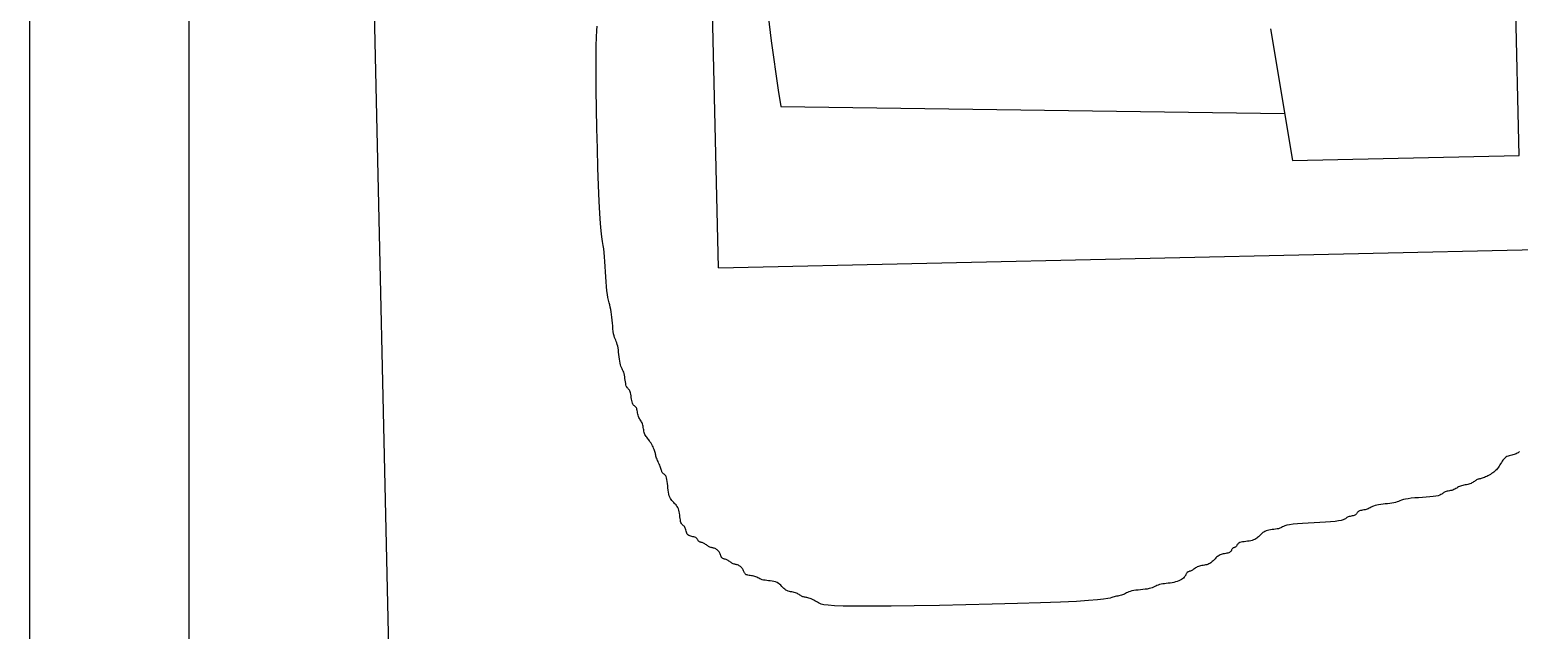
# Model space of a CAD drawing. Header units: millimetres. Extents: x 686.5 to 717.1, y 236.1 to 261.6.
# Drawn here: x 695.1939 to 695.3691, y 246.4617 to 246.5323 of the extents above; entities that cross this region are included whole.
import ezdxf

# ---------------------------------------------------------------- set-up
doc = ezdxf.new("R2010")
doc.units = ezdxf.units.MM
doc.linetypes.add('ACAD_ISO04W100', pattern=[30.5, 24, -3, 0.5, -3])
for name, color, linetype in [('3', 1, 'Continuous'), ('EJE', 4, 'ACAD_ISO04W100'), ('MUE', 2, 'Continuous'), ('MURO1', 3, 'Continuous')]:
    doc.layers.add(name, color=color, linetype=linetype)

# ---------------------------------------------------------------- blocks, each defined once
blk = doc.blocks.new('ESCRITORIO1')
at = {"layer": '3', "color": 2}
for p, q in [((0.6172, 0.41788), (-0.52447, 0.44675)), ((-0.24554, 0.32931), (-0.24491, 0.32955)), ((-0.24491, 0.32955), (-0.24425, 0.32978)), ((-0.24425, 0.32978), (-0.24354, 0.33)), ((-0.24354, 0.33), (-0.24273, 0.3302)), ((-0.24273, 0.3302), (-0.24179, 0.33037)), ((-0.24179, 0.33037), (-0.2407, 0.33049)), ((-0.2407, 0.33049), (-0.23947, 0.33058)), ((-0.23947, 0.33058), (-0.23815, 0.33064)), ((-0.23815, 0.33064), (-0.23677, 0.33069)), ((-0.23677, 0.33069), (-0.23538, 0.33074)), ((-0.23538, 0.33074), (-0.23399, 0.3308)), ((-0.23399, 0.3308), (-0.23266, 0.33089)), ((-0.23266, 0.33089), (-0.23142, 0.331)), ((-0.23142, 0.331), (-0.23029, 0.33116)), ((-0.23029, 0.33116), (-0.22923, 0.33136)), ((-0.22923, 0.33136), (-0.22819, 0.33157)), ((-0.22819, 0.33157), (-0.22712, 0.3318)), ((-0.22712, 0.3318), (-0.22597, 0.33202)), ((-0.22597, 0.33202), (-0.22468, 0.33223)), ((-0.22468, 0.33223), (-0.2232, 0.33241)), ((-0.2232, 0.33241), (-0.22148, 0.33255)), ((-0.22148, 0.33255), (-0.21948, 0.33265)), ((-0.21948, 0.33265), (-0.21727, 0.33271)), ((-0.21727, 0.33271), (-0.2149, 0.33275)), ((-0.2149, 0.33275), (-0.21247, 0.33277)), ((-0.21247, 0.33277), (-0.21003, 0.3328)), ((-0.21003, 0.3328), (-0.20767, 0.33284)), ((-0.20767, 0.33284), (-0.20545, 0.3329)), ((-0.20545, 0.3329), (-0.20346, 0.333)), ((-0.20346, 0.333), (-0.20171, 0.33314)), ((-0.20171, 0.33314), (-0.20003, 0.33332)), ((-0.20003, 0.33332), (-0.1982, 0.33351)), ((-0.1982, 0.33351), (-0.19601, 0.33371)), ((-0.19601, 0.33371), (-0.19322, 0.33389)), ((-0.19322, 0.33389), (-0.18963, 0.33404)), ((-0.18963, 0.33404), (-0.185, 0.33414)), ((-0.185, 0.33414), (-0.17911, 0.33418)), ((-0.17911, 0.33418), (-0.17186, 0.33415)), ((-0.17186, 0.33415), (-0.1635, 0.33404)), ((-0.1635, 0.33404), (-0.15443, 0.33387)), ((-0.15443, 0.33387), (-0.14502, 0.33366)), ((-0.14502, 0.33366), (-0.13566, 0.3334)), ((-0.13566, 0.3334), (-0.12672, 0.33311)), ((-0.12672, 0.33311), (-0.11858, 0.3328)), ((-0.11858, 0.3328), (-0.11162, 0.33247)), ((-0.11162, 0.33247), (-0.10613, 0.33215)), ((-0.10613, 0.33215), (-0.10198, 0.33182)), ((-0.10198, 0.33182), (-0.09896, 0.33151)), ((-0.09896, 0.33151), (-0.09686, 0.3312)), ((-0.27616, 0.32224), (-0.27593, 0.32248)), ((-0.27593, 0.32248), (-0.27565, 0.32272)), ((-0.27565, 0.32272), (-0.27529, 0.32293)), ((-0.27529, 0.32293), (-0.27484, 0.3231)), ((-0.27484, 0.3231), (-0.27427, 0.32324)), ((-0.27427, 0.32324), (-0.27361, 0.32334)), ((-0.27361, 0.32334), (-0.27289, 0.32342)), ((-0.27289, 0.32342), (-0.27213, 0.32349)), ((-0.27213, 0.32349), (-0.27137, 0.32355)), ((-0.27137, 0.32355), (-0.27065, 0.32363)), ((-0.27065, 0.32363), (-0.26999, 0.32373)), ((-0.26999, 0.32373), (-0.26942, 0.32387)), ((-0.26942, 0.32387), (-0.26897, 0.32404)), ((-0.26897, 0.32404), (-0.26861, 0.32425)), ((-0.26861, 0.32425), (-0.26831, 0.32449)), ((-0.26831, 0.32449), (-0.26805, 0.32473)), ((-0.26805, 0.32473), (-0.26778, 0.32498)), ((-0.26778, 0.32498), (-0.26749, 0.32521)), ((-0.26749, 0.32521), (-0.26713, 0.32542)), ((-0.26713, 0.32542), (-0.26667, 0.3256)), ((-0.26667, 0.3256), (-0.26611, 0.32573)), ((-0.26611, 0.32573), (-0.26544, 0.32583)), ((-0.26544, 0.32583), (-0.2647, 0.32591)), ((-0.2647, 0.32591), (-0.26391, 0.32598)), ((-0.26391, 0.32598), (-0.2631, 0.32604)), ((-0.2631, 0.32604), (-0.26229, 0.32612)), ((-0.26229, 0.32612), (-0.26152, 0.32622)), ((-0.26152, 0.32622), (-0.2608, 0.32635)), ((-0.2608, 0.32635), (-0.26016, 0.32652)), ((-0.26016, 0.32652), (-0.25958, 0.32672)), ((-0.25958, 0.32672), (-0.25902, 0.32695)), ((-0.25902, 0.32695), (-0.25847, 0.32719)), ((-0.25847, 0.32719), (-0.2579, 0.32743)), ((-0.2579, 0.32743), (-0.25729, 0.32765)), ((-0.25729, 0.32765), (-0.2566, 0.32785)), ((-0.2566, 0.32785), (-0.25581, 0.32802)), ((-0.25581, 0.32802), (-0.2549, 0.32815)), ((-0.2549, 0.32815), (-0.2539, 0.32824)), ((-0.2539, 0.32824), (-0.25284, 0.32831)), ((-0.25284, 0.32831), (-0.25175, 0.32837)), ((-0.25175, 0.32837), (-0.25065, 0.32843)), ((-0.25065, 0.32843), (-0.24959, 0.3285)), ((-0.24959, 0.3285), (-0.24859, 0.32859)), ((-0.24859, 0.32859), (-0.24769, 0.32872)), ((-0.24769, 0.32872), (-0.24689, 0.32888)), ((-0.24689, 0.32888), (-0.24619, 0.32909)), ((-0.24619, 0.32909), (-0.24554, 0.32931)), ((-0.29413, 0.31527), (-0.29357, 0.31559)), ((-0.29357, 0.31559), (-0.29303, 0.31591)), ((-0.29303, 0.31591), (-0.29254, 0.31624)), ((-0.29254, 0.31624), (-0.29207, 0.31656)), ((-0.29207, 0.31656), (-0.29163, 0.31687)), ((-0.29163, 0.31687), (-0.2912, 0.31716)), ((-0.2912, 0.31716), (-0.29077, 0.31743)), ((-0.29077, 0.31743), (-0.29033, 0.31768)), ((-0.29033, 0.31768), (-0.28987, 0.3179)), ((-0.28987, 0.3179), (-0.28938, 0.31807)), ((-0.28938, 0.31807), (-0.28885, 0.31821)), ((-0.28885, 0.31821), (-0.28829, 0.31831)), ((-0.28829, 0.31831), (-0.28771, 0.31839)), ((-0.28771, 0.31839), (-0.28711, 0.31846)), ((-0.28711, 0.31846), (-0.28652, 0.31854)), ((-0.28652, 0.31854), (-0.28594, 0.31862)), ((-0.28594, 0.31862), (-0.28538, 0.31872)), ((-0.28538, 0.31872), (-0.28485, 0.31886)), ((-0.28485, 0.31886), (-0.28436, 0.31903)), ((-0.28436, 0.31903), (-0.2839, 0.31924)), ((-0.2839, 0.31924), (-0.28346, 0.31947)), ((-0.28346, 0.31947), (-0.28303, 0.31971)), ((-0.28303, 0.31971), (-0.2826, 0.31995)), ((-0.2826, 0.31995), (-0.28216, 0.32018)), ((-0.28216, 0.32018), (-0.2817, 0.32039)), ((-0.2817, 0.32039), (-0.28121, 0.32057)), ((-0.28121, 0.32057), (-0.28068, 0.3207)), ((-0.28068, 0.3207), (-0.28013, 0.3208)), ((-0.28013, 0.3208), (-0.27956, 0.32089)), ((-0.27956, 0.32089), (-0.279, 0.32096)), ((-0.279, 0.32096), (-0.27847, 0.32103)), ((-0.27847, 0.32103), (-0.27797, 0.32112)), ((-0.27797, 0.32112), (-0.27752, 0.32122)), ((-0.27752, 0.32122), (-0.27714, 0.32136)), ((-0.27714, 0.32136), (-0.27683, 0.32154)), ((-0.27683, 0.32154), (-0.27658, 0.32176)), ((-0.27658, 0.32176), (-0.27637, 0.32199)), ((-0.27637, 0.32199), (-0.27616, 0.32224)), ((-0.3155, 0.3083), (-0.31444, 0.30836)), ((-0.31444, 0.30836), (-0.3134, 0.30842)), ((-0.3134, 0.30842), (-0.31242, 0.30849)), ((-0.31242, 0.30849), (-0.31153, 0.30858)), ((-0.31153, 0.30858), (-0.31077, 0.30871)), ((-0.31077, 0.30871), (-0.31017, 0.30889)), ((-0.31017, 0.30889), (-0.30971, 0.3091)), ((-0.30971, 0.3091), (-0.30937, 0.30933)), ((-0.30937, 0.30933), (-0.30912, 0.30957)), ((-0.30912, 0.30957), (-0.30893, 0.30982)), ((-0.30893, 0.30982), (-0.30878, 0.31006)), ((-0.30878, 0.31006), (-0.30863, 0.31027)), ((-0.30863, 0.31027), (-0.30848, 0.31046)), ((-0.30848, 0.31046), (-0.30828, 0.3106)), ((-0.30828, 0.3106), (-0.30805, 0.31071)), ((-0.30805, 0.31071), (-0.30777, 0.3108)), ((-0.30777, 0.3108), (-0.30745, 0.31088)), ((-0.30745, 0.31088), (-0.30709, 0.31096)), ((-0.30709, 0.31096), (-0.30669, 0.31104)), ((-0.30669, 0.31104), (-0.30624, 0.31115)), ((-0.30624, 0.31115), (-0.30576, 0.31129)), ((-0.30576, 0.31129), (-0.30522, 0.31146)), ((-0.30522, 0.31146), (-0.30466, 0.31167)), ((-0.30466, 0.31167), (-0.30408, 0.31189)), ((-0.30408, 0.31189), (-0.30348, 0.31213)), ((-0.30348, 0.31213), (-0.30289, 0.31237)), ((-0.30289, 0.31237), (-0.3023, 0.31259)), ((-0.3023, 0.31259), (-0.30174, 0.3128)), ((-0.30174, 0.3128), (-0.30121, 0.31297)), ((-0.30121, 0.31297), (-0.30072, 0.31311)), ((-0.30072, 0.31311), (-0.30026, 0.31322)), ((-0.30026, 0.31322), (-0.29983, 0.3133)), ((-0.29983, 0.3133), (-0.2994, 0.31338)), ((-0.2994, 0.31338), (-0.29897, 0.31345)), ((-0.29897, 0.31345), (-0.29854, 0.31354)), ((-0.29854, 0.31354), (-0.29808, 0.31364)), ((-0.29808, 0.31364), (-0.29759, 0.31378)), ((-0.29759, 0.31378), (-0.29706, 0.31396)), ((-0.29706, 0.31396), (-0.29649, 0.31417)), ((-0.29649, 0.31417), (-0.29591, 0.31441)), ((-0.29591, 0.31441), (-0.29531, 0.31468)), ((-0.29531, 0.31468), (-0.29472, 0.31497)), ((-0.29472, 0.31497), (-0.29413, 0.31527)), ((-0.33437, 0.30121), (-0.33407, 0.30139)), ((-0.33407, 0.30139), (-0.33382, 0.30161)), ((-0.33382, 0.30161), (-0.33361, 0.30184)), ((-0.33361, 0.30184), (-0.3334, 0.30209)), ((-0.3334, 0.30209), (-0.33316, 0.30233)), ((-0.33316, 0.30233), (-0.33288, 0.30257)), ((-0.33288, 0.30257), (-0.33253, 0.30278)), ((-0.33253, 0.30278), (-0.33208, 0.30295)), ((-0.33208, 0.30295), (-0.33151, 0.30309)), ((-0.33151, 0.30309), (-0.33084, 0.30319)), ((-0.33084, 0.30319), (-0.3301, 0.30327)), ((-0.3301, 0.30327), (-0.32931, 0.30333)), ((-0.32931, 0.30333), (-0.3285, 0.3034)), ((-0.3285, 0.3034), (-0.3277, 0.30348)), ((-0.3277, 0.30348), (-0.32692, 0.30357)), ((-0.32692, 0.30357), (-0.32621, 0.30371)), ((-0.32621, 0.30371), (-0.32557, 0.30388)), ((-0.32557, 0.30388), (-0.325, 0.30409)), ((-0.325, 0.30409), (-0.3245, 0.30433)), ((-0.3245, 0.30433), (-0.32405, 0.30461)), ((-0.32405, 0.30461), (-0.32364, 0.3049)), ((-0.32364, 0.3049), (-0.32326, 0.30521)), ((-0.32326, 0.30521), (-0.3229, 0.30554)), ((-0.3229, 0.30554), (-0.32255, 0.30586)), ((-0.32255, 0.30586), (-0.3222, 0.30619)), ((-0.3222, 0.30619), (-0.32184, 0.30651)), ((-0.32184, 0.30651), (-0.32144, 0.30682)), ((-0.32144, 0.30682), (-0.321, 0.30712)), ((-0.321, 0.30712), (-0.32049, 0.30739)), ((-0.32049, 0.30739), (-0.31991, 0.30763)), ((-0.31991, 0.30763), (-0.31923, 0.30784)), ((-0.31923, 0.30784), (-0.31844, 0.30801)), ((-0.31844, 0.30801), (-0.31754, 0.30814)), ((-0.31754, 0.30814), (-0.31655, 0.30823)), ((-0.31655, 0.30823), (-0.3155, 0.3083)), ((-0.34176, 0.29414), (-0.34166, 0.29443)), ((-0.34166, 0.29443), (-0.34156, 0.29468)), ((-0.34156, 0.29468), (-0.34144, 0.2949)), ((-0.34144, 0.2949), (-0.34128, 0.29509)), ((-0.34128, 0.29509), (-0.34109, 0.29523)), ((-0.34109, 0.29523), (-0.34087, 0.29535)), ((-0.34087, 0.29535), (-0.34062, 0.29546)), ((-0.34062, 0.29546), (-0.34037, 0.29557)), ((-0.34037, 0.29557), (-0.34011, 0.2957)), ((-0.34011, 0.2957), (-0.33987, 0.29588)), ((-0.33987, 0.29588), (-0.33964, 0.2961)), ((-0.33964, 0.2961), (-0.33945, 0.29639)), ((-0.33945, 0.29639), (-0.33929, 0.29676)), ((-0.33929, 0.29676), (-0.33915, 0.2972)), ((-0.33915, 0.2972), (-0.33903, 0.29768)), ((-0.33903, 0.29768), (-0.3389, 0.29818)), ((-0.3389, 0.29818), (-0.33874, 0.29868)), ((-0.33874, 0.29868), (-0.33856, 0.29915)), ((-0.33856, 0.29915), (-0.33831, 0.29959)), ((-0.33831, 0.29959), (-0.33801, 0.29995)), ((-0.33801, 0.29995), (-0.33762, 0.30024)), ((-0.33762, 0.30024), (-0.33718, 0.30046)), ((-0.33718, 0.30046), (-0.33669, 0.30063)), ((-0.33669, 0.30063), (-0.33619, 0.30075)), ((-0.33619, 0.30075), (-0.33568, 0.30086)), ((-0.33568, 0.30086), (-0.3352, 0.30096)), ((-0.3352, 0.30096), (-0.33475, 0.30107)), ((-0.33475, 0.30107), (-0.33437, 0.30121)), ((-0.34527, 0.2872), (-0.34507, 0.28754)), ((-0.34507, 0.28754), (-0.34492, 0.28787)), ((-0.34492, 0.28787), (-0.34479, 0.2882)), ((-0.34479, 0.2882), (-0.34469, 0.28854)), ((-0.34469, 0.28854), (-0.34459, 0.28887)), ((-0.34459, 0.28887), (-0.3445, 0.28921)), ((-0.3445, 0.28921), (-0.34439, 0.28954)), ((-0.34439, 0.28954), (-0.34426, 0.28988)), ((-0.34426, 0.28988), (-0.34411, 0.29021)), ((-0.34411, 0.29021), (-0.34391, 0.29054)), ((-0.34391, 0.29054), (-0.34368, 0.29087)), ((-0.34368, 0.29087), (-0.34343, 0.29121)), ((-0.34343, 0.29121), (-0.34317, 0.29154)), ((-0.34317, 0.29154), (-0.34291, 0.29187)), ((-0.34291, 0.29187), (-0.34266, 0.2922)), ((-0.34266, 0.2922), (-0.34244, 0.29253)), ((-0.34244, 0.29253), (-0.34224, 0.29286)), ((-0.34224, 0.29286), (-0.34208, 0.2932)), ((-0.34208, 0.2932), (-0.34195, 0.29352)), ((-0.34195, 0.29352), (-0.34185, 0.29384)), ((-0.34185, 0.29384), (-0.34176, 0.29414)), ((-0.35205, 0.28029), (-0.3518, 0.28062)), ((-0.3518, 0.28062), (-0.35154, 0.28095)), ((-0.35154, 0.28095), (-0.35128, 0.28128)), ((-0.35128, 0.28128), (-0.35104, 0.28161)), ((-0.35104, 0.28161), (-0.35081, 0.28194)), ((-0.35081, 0.28194), (-0.35061, 0.28228)), ((-0.35061, 0.28228), (-0.35045, 0.28261)), ((-0.35045, 0.28261), (-0.35033, 0.28294)), ((-0.35033, 0.28294), (-0.35022, 0.28326)), ((-0.35022, 0.28326), (-0.35013, 0.28356)), ((-0.35013, 0.28356), (-0.35003, 0.28384)), ((-0.35003, 0.28384), (-0.34993, 0.28409)), ((-0.34993, 0.28409), (-0.34981, 0.28432)), ((-0.34981, 0.28432), (-0.34965, 0.2845)), ((-0.34965, 0.2845), (-0.34946, 0.28465)), ((-0.34946, 0.28465), (-0.34923, 0.28476)), ((-0.34923, 0.28476), (-0.34897, 0.28485)), ((-0.34897, 0.28485), (-0.34869, 0.28493)), ((-0.34869, 0.28493), (-0.34838, 0.28501)), ((-0.34838, 0.28501), (-0.34806, 0.28509)), ((-0.34806, 0.28509), (-0.34772, 0.2852)), ((-0.34772, 0.2852), (-0.34738, 0.28534)), ((-0.34738, 0.28534), (-0.34704, 0.28552)), ((-0.34704, 0.28552), (-0.3467, 0.28574)), ((-0.3467, 0.28574), (-0.34638, 0.28599)), ((-0.34638, 0.28599), (-0.34606, 0.28627)), ((-0.34606, 0.28627), (-0.34577, 0.28656)), ((-0.34577, 0.28656), (-0.34551, 0.28688)), ((-0.34551, 0.28688), (-0.34527, 0.2872)), ((-0.3582, 0.27309), (-0.35804, 0.27347)), ((-0.35804, 0.27347), (-0.35784, 0.27376)), ((-0.35784, 0.27376), (-0.35761, 0.27398)), ((-0.35761, 0.27398), (-0.35735, 0.27415)), ((-0.35735, 0.27415), (-0.35706, 0.27428)), ((-0.35706, 0.27428), (-0.35675, 0.2744)), ((-0.35675, 0.2744), (-0.35643, 0.2745)), ((-0.35643, 0.2745), (-0.35609, 0.27462)), ((-0.35609, 0.27462), (-0.35575, 0.27476)), ((-0.35575, 0.27476), (-0.35541, 0.27494)), ((-0.35541, 0.27494), (-0.35507, 0.27516)), ((-0.35507, 0.27516), (-0.35475, 0.2754)), ((-0.35475, 0.2754), (-0.35444, 0.27568)), ((-0.35444, 0.27568), (-0.35414, 0.27598)), ((-0.35414, 0.27598), (-0.35388, 0.27629)), ((-0.35388, 0.27629), (-0.35364, 0.27662)), ((-0.35364, 0.27662), (-0.35345, 0.27695)), ((-0.35345, 0.27695), (-0.35329, 0.27728)), ((-0.35329, 0.27728), (-0.35316, 0.27762)), ((-0.35316, 0.27762), (-0.35306, 0.27795)), ((-0.35306, 0.27795), (-0.35296, 0.27829)), ((-0.35296, 0.27829), (-0.35287, 0.27862)), ((-0.35287, 0.27862), (-0.35276, 0.27896)), ((-0.35276, 0.27896), (-0.35264, 0.27929)), ((-0.35264, 0.27929), (-0.35248, 0.27962)), ((-0.35248, 0.27962), (-0.35228, 0.27996)), ((-0.35228, 0.27996), (-0.35205, 0.28029)), ((-0.21322, 0.27969), (-0.22333, -0.12019)), ((-0.21322, 0.27969), (0.18665, 0.26957)), ((-0.36074, 0.26607), (-0.3605, 0.26663)), ((-0.3605, 0.26663), (-0.36025, 0.26714)), ((-0.36025, 0.26714), (-0.35999, 0.26761)), ((-0.35999, 0.26761), (-0.35972, 0.26806)), ((-0.35972, 0.26806), (-0.35947, 0.2685)), ((-0.35947, 0.2685), (-0.35924, 0.26896)), ((-0.35924, 0.26896), (-0.35904, 0.26944)), ((-0.35904, 0.26944), (-0.35888, 0.26996)), ((-0.35888, 0.26996), (-0.35874, 0.27051)), ((-0.35874, 0.27051), (-0.35863, 0.27107)), ((-0.35863, 0.27107), (-0.35853, 0.27162)), ((-0.35853, 0.27162), (-0.35843, 0.27216)), ((-0.35843, 0.27216), (-0.35832, 0.27265)), ((-0.35832, 0.27265), (-0.3582, 0.27309)), ((-0.36245, 0.25918), (-0.36213, 0.25989)), ((-0.36213, 0.25989), (-0.36189, 0.26066)), ((-0.36189, 0.26066), (-0.36169, 0.26147)), ((-0.36169, 0.26147), (-0.36153, 0.26231)), ((-0.36153, 0.26231), (-0.36139, 0.26314)), ((-0.36139, 0.26314), (-0.36125, 0.26396)), ((-0.36125, 0.26396), (-0.36111, 0.26473)), ((-0.36111, 0.26473), (-0.36094, 0.26544)), ((-0.36094, 0.26544), (-0.36074, 0.26607)), ((-0.36731, 0.25184), (-0.36719, 0.25241)), ((-0.36719, 0.25241), (-0.36705, 0.253)), ((-0.36705, 0.253), (-0.3669, 0.25358)), ((-0.3669, 0.25358), (-0.36671, 0.25416)), ((-0.36671, 0.25416), (-0.36646, 0.25471)), ((-0.36646, 0.25471), (-0.36615, 0.25522)), ((-0.36615, 0.25522), (-0.36576, 0.2557)), ((-0.36576, 0.2557), (-0.36531, 0.25615)), ((-0.36531, 0.25615), (-0.36482, 0.25659)), ((-0.36482, 0.25659), (-0.36431, 0.25703)), ((-0.36431, 0.25703), (-0.36379, 0.2575)), ((-0.36379, 0.2575), (-0.3633, 0.258)), ((-0.3633, 0.258), (-0.36284, 0.25855)), ((-0.36284, 0.25855), (-0.36245, 0.25918)), ((-0.37031, 0.24502), (-0.37018, 0.24546)), ((-0.37018, 0.24546), (-0.37008, 0.24588)), ((-0.37008, 0.24588), (-0.36998, 0.24627)), ((-0.36998, 0.24627), (-0.36988, 0.24663)), ((-0.36988, 0.24663), (-0.36978, 0.24699)), ((-0.36978, 0.24699), (-0.36965, 0.24733)), ((-0.36965, 0.24733), (-0.36949, 0.24766)), ((-0.36949, 0.24766), (-0.3693, 0.24799)), ((-0.3693, 0.24799), (-0.36907, 0.24833)), ((-0.36907, 0.24833), (-0.36882, 0.24868)), ((-0.36882, 0.24868), (-0.36856, 0.24904)), ((-0.36856, 0.24904), (-0.3683, 0.24943)), ((-0.3683, 0.24943), (-0.36805, 0.24984)), ((-0.36805, 0.24984), (-0.36782, 0.25028)), ((-0.36782, 0.25028), (-0.36762, 0.25076)), ((-0.36762, 0.25076), (-0.36745, 0.25128)), ((-0.36745, 0.25128), (-0.36731, 0.25184)), ((-0.13879, 0.24668), (-0.15323, 0.01016)), ((-0.37389, 0.23763), (-0.37354, 0.23884)), ((-0.37354, 0.23884), (-0.37319, 0.23958)), ((-0.37319, 0.23958), (-0.37284, 0.2401)), ((-0.37284, 0.2401), (-0.37249, 0.24061)), ((-0.37249, 0.24061), (-0.37214, 0.24116)), ((-0.37214, 0.24116), (-0.37181, 0.24173)), ((-0.37181, 0.24173), (-0.37149, 0.24231)), ((-0.37149, 0.24231), (-0.37119, 0.24289)), ((-0.37119, 0.24289), (-0.37092, 0.24346)), ((-0.37092, 0.24346), (-0.37068, 0.24402)), ((-0.37068, 0.24402), (-0.37047, 0.24454)), ((-0.37047, 0.24454), (-0.37031, 0.24502)), ((-0.37496, 0.22857), (-0.3746, 0.23275)), ((-0.3746, 0.23275), (-0.37424, 0.23569)), ((-0.37424, 0.23569), (-0.37389, 0.23763)), ((-0.37533, 0.22288), (-0.37496, 0.22857)), ((-0.37571, 0.21542), (-0.37533, 0.22288)), ((-0.3761, 0.20607), (-0.37571, 0.21542)), ((-0.37648, 0.1952), (-0.3761, 0.20607)), ((-0.37684, 0.18331), (-0.37648, 0.1952)), ((-0.37718, 0.17092), (-0.37684, 0.18331)), ((-0.37747, 0.15852), (-0.37718, 0.17092)), ((-0.3777, 0.14664), (-0.37747, 0.15852)), ((-0.37787, 0.13576), (-0.3777, 0.14664)), ((-0.37796, 0.1264), (-0.37787, 0.13576)), ((-0.37796, 0.11893), (-0.37796, 0.1264)), ((-0.37789, 0.11323), (-0.37796, 0.11893)), ((-0.37775, 0.10903), (-0.37789, 0.11323)), ((-0.37758, 0.10608), (-0.37775, 0.10903)), ((-0.37737, 0.10413), (-0.37758, 0.10608)), ((-0.37716, 0.1029), (-0.37737, 0.10413)), ((-0.37696, 0.10215), (-0.37716, 0.1029)), ((-0.37679, 0.10162), (-0.37696, 0.10215)), ((-0.37665, 0.10109), (-0.37679, 0.10162)), ((-0.37655, 0.10053), (-0.37665, 0.10109)), ((-0.37647, 0.09995), (-0.37655, 0.10053)), ((-0.3764, 0.09936), (-0.37647, 0.09995)), ((-0.37632, 0.09877), (-0.3764, 0.09936)), ((-0.37624, 0.09819), (-0.37632, 0.09877)), ((-0.37614, 0.09763), (-0.37624, 0.09819)), ((-0.376, 0.0971), (-0.37614, 0.09763)), ((-0.37583, 0.09661), (-0.376, 0.0971)), ((-0.37562, 0.09613), (-0.37583, 0.09661)), ((-0.37539, 0.09566), (-0.37562, 0.09613)), ((-0.37515, 0.09517), (-0.37539, 0.09566)), ((-0.37491, 0.09463), (-0.37515, 0.09517)), ((-0.37469, 0.09403), (-0.37491, 0.09463)), ((-0.37448, 0.09335), (-0.37469, 0.09403)), ((-0.37432, 0.09256), (-0.37448, 0.09335)), ((-0.37419, 0.09165), (-0.37432, 0.09256)), ((-0.3741, 0.09066), (-0.37419, 0.09165)), ((-0.37403, 0.08959), (-0.3741, 0.09066)), ((-0.37397, 0.0885), (-0.37403, 0.08959)), ((-0.37391, 0.08741), (-0.37397, 0.0885)), ((-0.37384, 0.08635), (-0.37391, 0.08741)), ((-0.37375, 0.08535), (-0.37384, 0.08635)), ((-0.37362, 0.08444), (-0.37375, 0.08535)), ((-0.37345, 0.08365), (-0.37362, 0.08444)), ((-0.37325, 0.08296), (-0.37345, 0.08365)), ((-0.37303, 0.08235), (-0.37325, 0.08296)), ((-0.37279, 0.08178), (-0.37303, 0.08235)), ((-0.37255, 0.08123), (-0.37279, 0.08178)), ((-0.37232, 0.08068), (-0.37255, 0.08123)), ((-0.37212, 0.08009), (-0.37232, 0.08068)), ((-0.37195, 0.07945), (-0.37212, 0.08009)), ((-0.37182, 0.07873), (-0.37195, 0.07945)), ((-0.37172, 0.07795), (-0.37182, 0.07873)), ((-0.37164, 0.07711), (-0.37172, 0.07795)), ((-0.37158, 0.07624), (-0.37164, 0.07711)), ((-0.37151, 0.07534), (-0.37158, 0.07624)), ((-0.37144, 0.07444), (-0.37151, 0.07534)), ((-0.37134, 0.07355), (-0.37144, 0.07444)), ((-0.37122, 0.07268), (-0.37134, 0.07355)), ((-0.37105, 0.07186), (-0.37122, 0.07268)), ((-0.37084, 0.07108), (-0.37105, 0.07186)), ((-0.3706, 0.07035), (-0.37084, 0.07108)), ((-0.37034, 0.06968), (-0.3706, 0.07035)), ((-0.37005, 0.06907), (-0.37034, 0.06968)), ((-0.36974, 0.06853), (-0.37005, 0.06907)), ((-0.36942, 0.06807), (-0.36974, 0.06853)), ((-0.36909, 0.06768), (-0.36942, 0.06807)), ((-0.36876, 0.06737), (-0.36909, 0.06768)), ((-0.36844, 0.06714), (-0.36876, 0.06737)), ((-0.36812, 0.06695), (-0.36844, 0.06714)), ((-0.36782, 0.06681), (-0.36812, 0.06695)), ((-0.36754, 0.06668), (-0.36782, 0.06681)), ((-0.36728, 0.06656), (-0.36754, 0.06668)), ((-0.36706, 0.06643), (-0.36728, 0.06656)), ((-0.36688, 0.06628), (-0.36706, 0.06643)), ((-0.36673, 0.06608), (-0.36688, 0.06628)), ((-0.36662, 0.06585), (-0.36673, 0.06608)), ((-0.36653, 0.06559), (-0.36662, 0.06585)), ((-0.36645, 0.06531), (-0.36653, 0.06559)), ((-0.36637, 0.065), (-0.36645, 0.06531)), ((-0.36628, 0.06468), (-0.36637, 0.065)), ((-0.36617, 0.06434), (-0.36628, 0.06468)), ((-0.36603, 0.064), (-0.36617, 0.06434)), ((-0.36585, 0.06366), (-0.36603, 0.064)), ((-0.36564, 0.06331), (-0.36585, 0.06366)), ((-0.36541, 0.06295), (-0.36564, 0.06331)), ((-0.36517, 0.06258), (-0.36541, 0.06295)), ((-0.36493, 0.06218), (-0.36517, 0.06258)), ((-0.3647, 0.06176), (-0.36493, 0.06218)), ((-0.36449, 0.0613), (-0.3647, 0.06176)), ((-0.36431, 0.06081), (-0.36449, 0.0613)), ((-0.36418, 0.06028), (-0.36431, 0.06081)), ((-0.36407, 0.05972), (-0.36418, 0.06028)), ((-0.36399, 0.05914), (-0.36407, 0.05972)), ((-0.36392, 0.05855), (-0.36399, 0.05914)), ((-0.36385, 0.05796), (-0.36392, 0.05855)), ((-0.36377, 0.05738), (-0.36385, 0.05796)), ((-0.36366, 0.05682), (-0.36377, 0.05738)), ((-0.36353, 0.05629), (-0.36366, 0.05682)), ((-0.36335, 0.0558), (-0.36353, 0.05629)), ((-0.36314, 0.05535), (-0.36335, 0.0558)), ((-0.36289, 0.05492), (-0.36314, 0.05535)), ((-0.36262, 0.05453), (-0.36289, 0.05492)), ((-0.36232, 0.05415), (-0.36262, 0.05453)), ((-0.36201, 0.05379), (-0.36232, 0.05415)), ((-0.36169, 0.05343), (-0.36201, 0.05379)), ((-0.36136, 0.05309), (-0.36169, 0.05343)), ((-0.36103, 0.05274), (-0.36136, 0.05309)), ((-0.36071, 0.05239), (-0.36103, 0.05274)), ((-0.3604, 0.05203), (-0.36071, 0.05239)), ((-0.3601, 0.05165), (-0.3604, 0.05203)), ((-0.35983, 0.05125), (-0.3601, 0.05165)), ((-0.35958, 0.05083), (-0.35983, 0.05125)), ((-0.35936, 0.05037), (-0.35958, 0.05083)), ((-0.35919, 0.04988), (-0.35936, 0.05037)), ((-0.35905, 0.04936), (-0.35919, 0.04988)), ((-0.35895, 0.0488), (-0.35905, 0.04936)), ((-0.35887, 0.04824), (-0.35895, 0.0488)), ((-0.35879, 0.04768), (-0.35887, 0.04824)), ((-0.35872, 0.04714), (-0.35879, 0.04768)), ((-0.35864, 0.04664), (-0.35872, 0.04714)), ((-0.35853, 0.04619), (-0.35864, 0.04664)), ((-0.35839, 0.04581), (-0.35853, 0.04619)), ((-0.35821, 0.04551), (-0.35839, 0.04581)), ((-0.358, 0.04528), (-0.35821, 0.04551)), ((-0.35776, 0.04509), (-0.358, 0.04528)), ((-0.35751, 0.04495), (-0.35776, 0.04509)), ((-0.35726, 0.04482), (-0.35751, 0.04495)), ((-0.35703, 0.0447), (-0.35726, 0.04482)), ((-0.35681, 0.04457), (-0.35703, 0.0447)), ((-0.35662, 0.04442), (-0.35681, 0.04457)), ((-0.35648, 0.04423), (-0.35662, 0.04442)), ((-0.35637, 0.04401), (-0.35648, 0.04423)), ((-0.35628, 0.04376), (-0.35637, 0.04401)), ((-0.3562, 0.04351), (-0.35628, 0.04376)), ((-0.35612, 0.04326), (-0.3562, 0.04351)), ((-0.35603, 0.04301), (-0.35612, 0.04326)), ((-0.35591, 0.04279), (-0.35603, 0.04301)), ((-0.35577, 0.0426), (-0.35591, 0.04279)), ((-0.35559, 0.04244), (-0.35577, 0.0426)), ((-0.35537, 0.04231), (-0.35559, 0.04244)), ((-0.35513, 0.04217), (-0.35537, 0.04231)), ((-0.35488, 0.04201), (-0.35513, 0.04217)), ((-0.35464, 0.04181), (-0.35488, 0.04201)), ((-0.3544, 0.04155), (-0.35464, 0.04181)), ((-0.35419, 0.04121), (-0.3544, 0.04155)), ((-0.35402, 0.04075), (-0.35419, 0.04121)), ((-0.35388, 0.04019), (-0.35402, 0.04075)), ((-0.35378, 0.03952), (-0.35388, 0.04019)), ((-0.3537, 0.03878), (-0.35378, 0.03952)), ((-0.35364, 0.03799), (-0.3537, 0.03878)), ((-0.35357, 0.03718), (-0.35364, 0.03799)), ((-0.35349, 0.03638), (-0.35357, 0.03718)), ((-0.35339, 0.0356), (-0.35349, 0.03638)), ((-0.35326, 0.03489), (-0.35339, 0.0356)), ((-0.35309, 0.03425), (-0.35326, 0.03489)), ((-0.35288, 0.03368), (-0.35309, 0.03425)), ((-0.35263, 0.03318), (-0.35288, 0.03368)), ((-0.35236, 0.03273), (-0.35263, 0.03318)), ((-0.35207, 0.03232), (-0.35236, 0.03273)), ((-0.35176, 0.03194), (-0.35207, 0.03232)), ((-0.35143, 0.03158), (-0.35176, 0.03194)), ((-0.3511, 0.03123), (-0.35143, 0.03158)), ((-0.35078, 0.03088), (-0.3511, 0.03123)), ((-0.35045, 0.03053), (-0.35078, 0.03088)), ((-0.35014, 0.03015), (-0.35045, 0.03053)), ((-0.34985, 0.02974), (-0.35014, 0.03015)), ((-0.34958, 0.02929), (-0.34985, 0.02974)), ((-0.34933, 0.02878), (-0.34958, 0.02929)), ((-0.34912, 0.02822), (-0.34933, 0.02878)), ((-0.34895, 0.02758), (-0.34912, 0.02822)), ((-0.34881, 0.02686), (-0.34895, 0.02758)), ((-0.34872, 0.02609), (-0.34881, 0.02686)), ((-0.34864, 0.02528), (-0.34872, 0.02609)), ((-0.34857, 0.02448), (-0.34864, 0.02528)), ((-0.34851, 0.02369), (-0.34857, 0.02448)), ((-0.34843, 0.02295), (-0.34851, 0.02369)), ((-0.34833, 0.02228), (-0.34843, 0.02295)), ((-0.34819, 0.02171), (-0.34833, 0.02228)), ((-0.34802, 0.02125), (-0.34819, 0.02171)), ((-0.34781, 0.02084), (-0.34802, 0.02125)), ((-0.34758, 0.02041), (-0.34781, 0.02084)), ((-0.34734, 0.01989), (-0.34758, 0.02041)), ((-0.34711, 0.0192), (-0.34734, 0.01989)), ((-0.34689, 0.01826), (-0.34711, 0.0192)), ((-0.3467, 0.01701), (-0.34689, 0.01826)), ((-0.34655, 0.01537), (-0.3467, 0.01701)), ((-0.34646, 0.0133), (-0.34655, 0.01537)), ((-0.11321, 0.01485), (-0.17564, 0.00754)), ((-0.3464, 0.01088), (-0.34646, 0.0133)), ((-0.34637, 0.00823), (-0.3464, 0.01088)), ((-0.34635, 0.00547), (-0.34637, 0.00823)), ((-0.17564, 0.00754), (-0.17834, -0.0991)), ((-0.34634, 0.0027), (-0.34635, 0.00547)), ((-0.34631, 0.00005), (-0.34634, 0.0027)), ((-0.34625, -0.00237), (-0.34631, 0.00005)), ((-0.34615, -0.00444), (-0.34625, -0.00237)), ((-0.34601, -0.00608), (-0.34615, -0.00444)), ((-0.34582, -0.00732), (-0.34601, -0.00608)), ((-0.3456, -0.00824), (-0.34582, -0.00732)), ((-0.34537, -0.0089), (-0.3456, -0.00824)), ((-0.34513, -0.00937), (-0.34537, -0.0089)), ((-0.34489, -0.00972), (-0.34513, -0.00937)), ((-0.34468, -0.01002), (-0.34489, -0.00972)), ((-0.3445, -0.01033), (-0.34468, -0.01002)), ((-0.34436, -0.01071), (-0.3445, -0.01033)), ((-0.34426, -0.01115), (-0.34436, -0.01071)), ((-0.34417, -0.01163), (-0.34426, -0.01115)), ((-0.3441, -0.01214), (-0.34417, -0.01163)), ((-0.34402, -0.01264), (-0.3441, -0.01214)), ((-0.34394, -0.01313), (-0.34402, -0.01264)), ((-0.34383, -0.01357), (-0.34394, -0.01313)), ((-0.34369, -0.01395), (-0.34383, -0.01357)), ((-0.34351, -0.01425), (-0.34369, -0.01395)), ((-0.3433, -0.01449), (-0.34351, -0.01425)), ((-0.34306, -0.01469), (-0.3433, -0.01449)), ((-0.34282, -0.01487), (-0.34306, -0.01469)), ((-0.34257, -0.01505), (-0.34282, -0.01487)), ((-0.34233, -0.01525), (-0.34257, -0.01505)), ((-0.34212, -0.01549), (-0.34233, -0.01525)), ((-0.34194, -0.01579), (-0.34212, -0.01549)), ((-0.3418, -0.01617), (-0.34194, -0.01579)), ((-0.34169, -0.01662), (-0.3418, -0.01617)), ((-0.34161, -0.01712), (-0.34169, -0.01662)), ((-0.34154, -0.01766), (-0.34161, -0.01712)), ((-0.34146, -0.01822), (-0.34154, -0.01766)), ((-0.34138, -0.01878), (-0.34146, -0.01822)), ((-0.34128, -0.01933), (-0.34138, -0.01878)), ((-0.34114, -0.01986), (-0.34128, -0.01933)), ((-0.34097, -0.02035), (-0.34114, -0.01986)), ((-0.34076, -0.02083), (-0.34097, -0.02035)), ((-0.34053, -0.0213), (-0.34076, -0.02083)), ((-0.34029, -0.02179), (-0.34053, -0.0213)), ((-0.34005, -0.02233), (-0.34029, -0.02179)), ((-0.33983, -0.02293), (-0.34005, -0.02233)), ((-0.33962, -0.02361), (-0.33983, -0.02293)), ((-0.33946, -0.0244), (-0.33962, -0.02361)), ((-0.33933, -0.02531), (-0.33946, -0.0244)), ((-0.33924, -0.02631), (-0.33933, -0.02531)), ((-0.33917, -0.02737), (-0.33924, -0.02631)), ((-0.33911, -0.02846), (-0.33917, -0.02737)), ((-0.33905, -0.02955), (-0.33911, -0.02846)), ((-0.33898, -0.03062), (-0.33905, -0.02955)), ((-0.33889, -0.03161), (-0.33898, -0.03062)), ((-0.33876, -0.03252), (-0.33889, -0.03161)), ((-0.33859, -0.03331), (-0.33876, -0.03252)), ((-0.33839, -0.03403), (-0.33859, -0.03331)), ((-0.33817, -0.03471), (-0.33839, -0.03403)), ((-0.33793, -0.03541), (-0.33817, -0.03471)), ((-0.3377, -0.03617), (-0.33793, -0.03541)), ((-0.33748, -0.03704), (-0.3377, -0.03617)), ((-0.33729, -0.03807), (-0.33748, -0.03704)), ((-0.33713, -0.03931), (-0.33729, -0.03807)), ((-0.33702, -0.04078), (-0.33713, -0.03931)), ((-0.33694, -0.04243), (-0.33702, -0.04078)), ((-0.33689, -0.04419), (-0.33694, -0.04243)), ((-0.33685, -0.04601), (-0.33689, -0.04419)), ((-0.33681, -0.0478), (-0.33685, -0.04601)), ((-0.33676, -0.0495), (-0.33681, -0.0478)), ((-0.33668, -0.05105), (-0.33676, -0.0495)), ((-0.33656, -0.05237), (-0.33668, -0.05105)), ((-0.3364, -0.05342), (-0.33656, -0.05237)), ((-0.3362, -0.05422), (-0.3364, -0.05342)), ((-0.33597, -0.05481), (-0.3362, -0.05422)), ((-0.33573, -0.05526), (-0.33597, -0.05481)), ((-0.33549, -0.0556), (-0.33573, -0.05526)), ((-0.33526, -0.05588), (-0.33549, -0.0556)), ((-0.33504, -0.05616), (-0.33526, -0.05588)), ((-0.33486, -0.05646), (-0.33504, -0.05616)), ((-0.33472, -0.05684), (-0.33486, -0.05646)), ((-0.33462, -0.05729), (-0.33472, -0.05684)), ((-0.33453, -0.05779), (-0.33462, -0.05729)), ((-0.33446, -0.05833), (-0.33453, -0.05779)), ((-0.33439, -0.05889), (-0.33446, -0.05833)), ((-0.33431, -0.05945), (-0.33439, -0.05889)), ((-0.3342, -0.06), (-0.33431, -0.05945)), ((-0.33407, -0.06053), (-0.3342, -0.06)), ((-0.33389, -0.06102), (-0.33407, -0.06053)), ((-0.33368, -0.06148), (-0.33389, -0.06102)), ((-0.33345, -0.06192), (-0.33368, -0.06148)), ((-0.33321, -0.06235), (-0.33345, -0.06192)), ((-0.33297, -0.06278), (-0.33321, -0.06235)), ((-0.33274, -0.06322), (-0.33297, -0.06278)), ((-0.33253, -0.06368), (-0.33274, -0.06322)), ((-0.33236, -0.06418), (-0.33253, -0.06368)), ((-0.33222, -0.0647), (-0.33236, -0.06418)), ((-0.33212, -0.06526), (-0.33222, -0.0647)), ((-0.33203, -0.06584), (-0.33212, -0.06526)), ((-0.33196, -0.06643), (-0.33203, -0.06584)), ((-0.33189, -0.06703), (-0.33196, -0.06643)), ((-0.33181, -0.06761), (-0.33189, -0.06703)), ((-0.33171, -0.06817), (-0.33181, -0.06761)), ((-0.33157, -0.06869), (-0.33171, -0.06817)), ((-0.33139, -0.06918), (-0.33157, -0.06869)), ((-0.33119, -0.06964), (-0.33139, -0.06918)), ((-0.33096, -0.07006), (-0.33119, -0.06964)), ((-0.33071, -0.07046), (-0.33096, -0.07006)), ((-0.33047, -0.07084), (-0.33071, -0.07046)), ((-0.33024, -0.0712), (-0.33047, -0.07084)), ((-0.33003, -0.07154), (-0.33024, -0.0712)), ((-0.32985, -0.07189), (-0.33003, -0.07154)), ((-0.32971, -0.07223), (-0.32985, -0.07189)), ((-0.3296, -0.07258), (-0.32971, -0.07223)), ((-0.32951, -0.07293), (-0.3296, -0.07258)), ((-0.32944, -0.0733), (-0.32951, -0.07293)), ((-0.32936, -0.0737), (-0.32944, -0.0733)), ((-0.32927, -0.07412), (-0.32936, -0.0737)), ((-0.32917, -0.07457), (-0.32927, -0.07412)), ((-0.32903, -0.07506), (-0.32917, -0.07457)), ((-0.32885, -0.07559), (-0.32903, -0.07506)), ((-0.32864, -0.07615), (-0.32885, -0.07559)), ((-0.3284, -0.07673), (-0.32864, -0.07615)), ((-0.32813, -0.07733), (-0.3284, -0.07673)), ((-0.32784, -0.07793), (-0.32813, -0.07733)), ((-0.32753, -0.07851), (-0.32784, -0.07793)), ((-0.32722, -0.07908), (-0.32753, -0.07851)), ((-0.32689, -0.07961), (-0.32722, -0.07908)), ((-0.32657, -0.08011), (-0.32689, -0.07961)), ((-0.32624, -0.08056), (-0.32657, -0.08011)), ((-0.32589, -0.08099), (-0.32624, -0.08056)), ((-0.32553, -0.08139), (-0.32589, -0.08099)), ((-0.32515, -0.08177), (-0.32553, -0.08139)), ((-0.32474, -0.08213), (-0.32515, -0.08177)), ((-0.3243, -0.08249), (-0.32474, -0.08213)), ((-0.32382, -0.08284), (-0.3243, -0.08249)), ((-0.32331, -0.08319), (-0.32382, -0.08284)), ((-0.32277, -0.08355), (-0.32331, -0.08319)), ((-0.32221, -0.08391), (-0.32277, -0.08355)), ((-0.32167, -0.0843), (-0.32221, -0.08391)), ((-0.32114, -0.0847), (-0.32167, -0.0843)), ((-0.32065, -0.08513), (-0.32114, -0.0847)), ((-0.32022, -0.08559), (-0.32065, -0.08513)), ((-0.31985, -0.08609), (-0.32022, -0.08559)), ((-0.31957, -0.08662), (-0.31985, -0.08609)), ((-0.31935, -0.08718), (-0.31957, -0.08662)), ((-0.31919, -0.08777), (-0.31935, -0.08718)), ((-0.31907, -0.08836), (-0.31919, -0.08777)), ((-0.31896, -0.08895), (-0.31907, -0.08836)), ((-0.31886, -0.08953), (-0.31896, -0.08895)), ((-0.31876, -0.09009), (-0.31886, -0.08953)), ((-0.31862, -0.09062), (-0.31876, -0.09009)), ((-0.31844, -0.09111), (-0.31862, -0.09062)), ((-0.31823, -0.09156), (-0.31844, -0.09111)), ((-0.31798, -0.09199), (-0.31823, -0.09156)), ((-0.31771, -0.09238), (-0.31798, -0.09199)), ((-0.31741, -0.09276), (-0.31771, -0.09238)), ((-0.17834, -0.0991), (0.13267, -0.10696))]:
    blk.add_line(p, q, dxfattribs=at)
blk.add_arc((-0.03609, -0.62731), 0.88001, 80.40116, 96.70219, dxfattribs=at)

msp = doc.modelspace()

# ---------------------------------------------------------------- linework, layer by layer
at = {"layer": 'EJE'}
msp.add_line((695.19392, 246.00707), (695.19392, 246.78916), dxfattribs=at)
at = {"layer": 'MURO1'}
msp.add_line((695.21267, 246.10166), (695.21267, 246.78916), dxfattribs=at)

# ---------------------------------------------------------------- block references
at = {"layer": 'MUE', "xscale": 0.25, "yscale": 0.25, "zscale": 0.25, "rotation": 92.72786182603534}
msp.add_blockref('ESCRITORIO1', (695.34221, 246.56089), dxfattribs=at)

doc.saveas('drawing.dxf')
